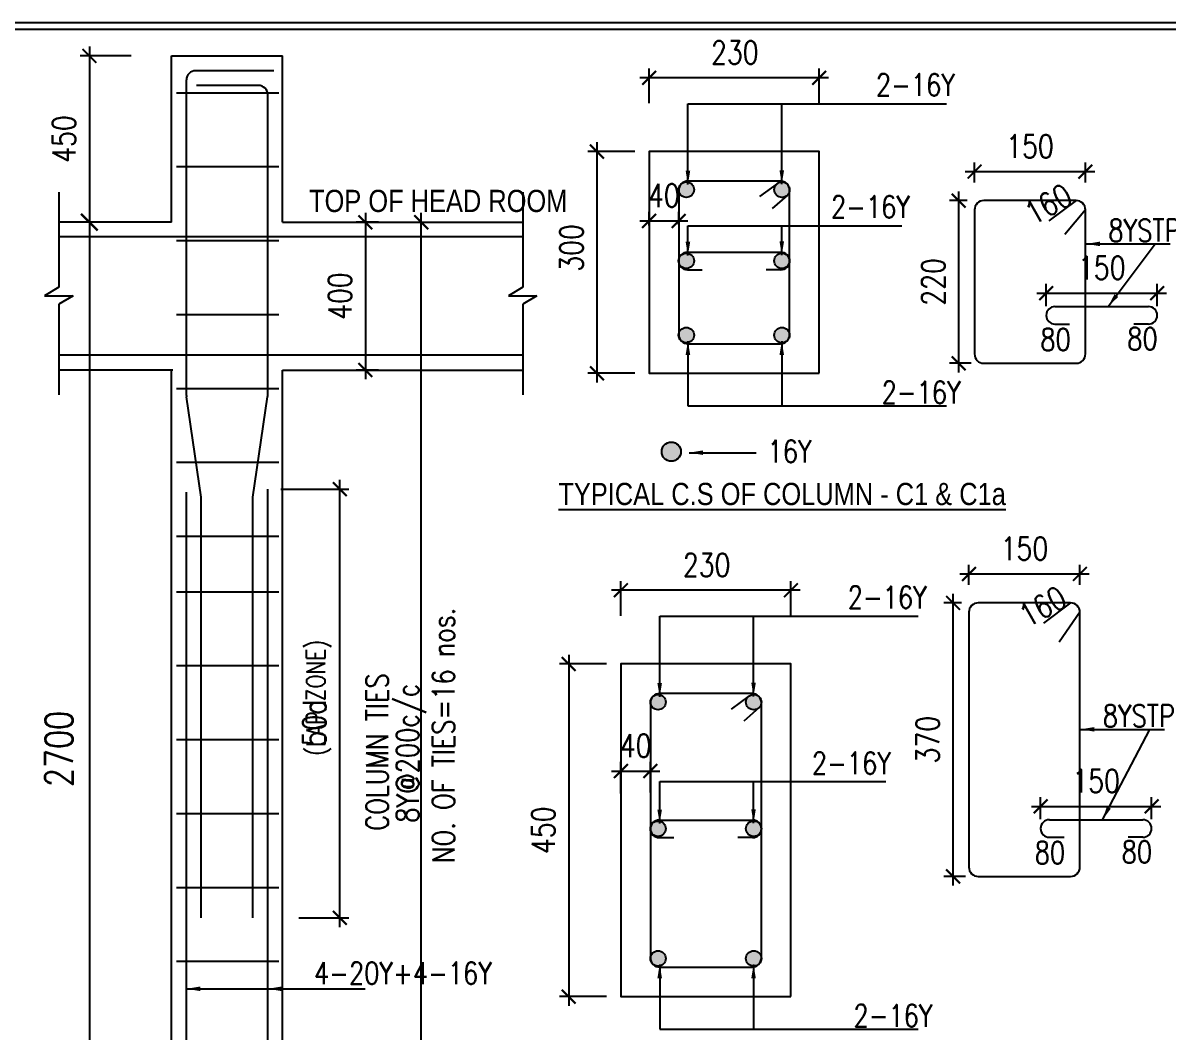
# Model space of a CAD drawing. Header units: millimetres. Extents: x 12977220 to 13113408, y -169657 to -55898.
# Drawn here: x 13080575 to 13083673, y -98497 to -95767 of the extents above; entities that cross this region are included whole.
import ezdxf

# ---------------------------------------------------------------- set-up
doc = ezdxf.new("R2010")
doc.units = ezdxf.units.MM
doc.header["$LTSCALE"] = 3
doc.header["$PDMODE"] = 66
for name, color, linetype in [('DIM', 9, 'Continuous'), ('FOOTING', 60, 'Continuous'), ('MAINROD', 31, 'Continuous'), ('RCCFRAME', 33, 'Continuous'), ('STRIPS-COL-MID', 1, 'Continuous'), ('text', 33, 'Continuous'), ('TITLE', 13, 'Continuous')]:
    doc.layers.add(name, color=color, linetype=linetype)
doc.styles.add('ARIAL', font='ARIALN.TTF', dxfattribs={"width": 0.8})
doc.styles.add('ROMANS', font='romans.shx', dxfattribs={"width": 0.8})
doc.dimstyles.new('1NNN', dxfattribs={"dimtxt": 0.5, "dimasz": 0.625, "dimexe": 0.25, "dimexo": 0.25, "dimgap": 0.375, "dimtad": 1, "dimdec": 0, "dimzin": 0, "dimdsep": 46, "dimtxsty": 'ROMANS', "dimblk": 'ARCHTICK', "dimcen": 0.0225, "dimdle": 0.25, "dimclrd": 9, "dimclre": 9, "dimclrt": 4, "dimadec": 0, "dimazin": 0, "dimtfac": 1, "dimtdec": 0, "dimtofl": 0, "dimtmove": 0, "dimatfit": 3, "dimfxl": 1, "dimtvp": 0.25, "dimtolj": 1, "dimtzin": 0, "dimarcsym": 0})

# ---------------------------------------------------------------- blocks, each defined once
blk = doc.blocks.new('_ARCHTICK')
at = {"color": 0, "linetype": 'ByBlock', "const_width": 0.15}
blk.add_lwpolyline([(-0.5, -0.5), (0.5, 0.5)], dxfattribs=at)
blk = doc.blocks.new('*D453')
at = {"layer": 'Defpoints', "color": 0, "transparency": 16777216}
for p in [(13082269, -95915.3), (13082269, -96009.2), (13082729, -96009.2)]:
    blk.add_point(p, dxfattribs=at)
at = {"layer": 'DIM', "color": 8, "lineweight": -2, "transparency": 16777216}
for p, q in [((13082269, -95984.2), (13082269, -95890.3)), ((13082729, -95984.2), (13082729, -95890.3)), ((13082754, -95915.3), (13082244, -95915.3))]:
    blk.add_line(p, q, dxfattribs=at)
at = {"layer": 'DIM', "color": 8, "lineweight": -2, "transparency": 16777216, "xscale": 37.5, "yscale": 37.5, "zscale": 37.5, "rotation": 180}
blk.add_blockref('_ARCHTICK', (13082269, -95915.3), dxfattribs=at)
at = {"layer": 'DIM', "color": 8, "lineweight": -2, "transparency": 16777216, "xscale": 37.5, "yscale": 37.5, "zscale": 37.5}
blk.add_blockref('_ARCHTICK', (13082729, -95915.3), dxfattribs=at)
at = {"layer": 'DIM', "color": 6, "transparency": 16777216, "insert": (13082501, -95846.6), "char_height": 62.5, "attachment_point": 5, "style": 'ROMANS'}
blk.add_mtext('\\A1;230', dxfattribs=at)
blk = doc.blocks.new('*D454')
at = {"layer": 'Defpoints', "color": 0, "transparency": 16777216}
for p in [(13082255, -96114.7), (13082127.9, -96714.8), (13082255, -96714.8)]:
    blk.add_point(p, dxfattribs=at)
at = {"layer": 'DIM', "color": 8, "lineweight": -2, "transparency": 16777216}
for p, q in [((13082127.9, -96089.7), (13082127.9, -96739.8)), ((13082230, -96114.7), (13082102.9, -96114.7)), ((13082230, -96714.8), (13082102.9, -96714.8))]:
    blk.add_line(p, q, dxfattribs=at)
at = {"layer": 'DIM', "color": 8, "lineweight": -2, "transparency": 16777216, "xscale": 37.5, "yscale": 37.5, "zscale": 37.5}
for p, rotation in [((13082127.9, -96114.7), 90), ((13082127.9, -96714.8), 270)]:
    blk.add_blockref('_ARCHTICK', p, dxfattribs=dict(at, rotation=rotation))
at = {"layer": 'DIM', "color": 6, "transparency": 16777216, "insert": (13082059.1, -96375.5), "char_height": 62.5, "attachment_point": 5, "rotation": 90, "style": 'ROMANS'}
blk.add_mtext('\\A1;300', dxfattribs=at)
blk = doc.blocks.new('*D455')
at = {"layer": 'Defpoints', "color": 0, "transparency": 16777216}
for p in [(13082349, -96302.4), (13082269, -96340), (13082349, -96338)]:
    blk.add_point(p, dxfattribs=at)
at = {"layer": 'DIM', "color": 8, "lineweight": -2, "transparency": 16777216}
for p, q in [((13082269, -96315), (13082269, -96277.4)), ((13082349, -96313), (13082349, -96277.4)), ((13082244, -96302.4), (13082374, -96302.4))]:
    blk.add_line(p, q, dxfattribs=at)
at = {"layer": 'DIM', "color": 8, "lineweight": -2, "transparency": 16777216, "xscale": 37.5, "yscale": 37.5, "zscale": 37.5, "rotation": 180}
blk.add_blockref('_ARCHTICK', (13082269, -96302.4), dxfattribs=at)
at = {"layer": 'DIM', "color": 8, "lineweight": -2, "transparency": 16777216, "xscale": 37.5, "yscale": 37.5, "zscale": 37.5}
blk.add_blockref('_ARCHTICK', (13082349, -96302.4), dxfattribs=at)
at = {"layer": 'DIM', "color": 6, "transparency": 16777216, "insert": (13082309, -96233.7), "char_height": 62.5, "attachment_point": 5, "style": 'ROMANS'}
blk.add_mtext('\\A1;40', dxfattribs=at)
blk = doc.blocks.new('*D456')
at = {"layer": 'Defpoints', "color": 0, "transparency": 16777216}
for p in [(13083106.4, -96247.5), (13083154.5, -96247.5), (13083165.3, -96687.5)]:
    blk.add_point(p, dxfattribs=at)
at = {"layer": 'DIM', "color": 8, "lineweight": -2, "transparency": 16777216}
for p, q in [((13083129.5, -96247.5), (13083081.4, -96247.5)), ((13083106.4, -96712.5), (13083106.4, -96222.5)), ((13083140.3, -96687.5), (13083081.4, -96687.5))]:
    blk.add_line(p, q, dxfattribs=at)
at = {"layer": 'DIM', "color": 8, "lineweight": -2, "transparency": 16777216, "xscale": 37.5, "yscale": 37.5, "zscale": 37.5}
for p, rotation in [((13083106.4, -96247.5), 90), ((13083106.4, -96687.5), 270)]:
    blk.add_blockref('_ARCHTICK', p, dxfattribs=dict(at, rotation=rotation))
at = {"layer": 'DIM', "color": 6, "transparency": 16777216, "insert": (13083037.7, -96467.5), "char_height": 62.5, "attachment_point": 5, "rotation": 90, "style": 'ROMANS'}
blk.add_mtext('\\A1;220', dxfattribs=at)
blk = doc.blocks.new('*D457')
at = {"layer": 'Defpoints', "color": 0, "transparency": 16777216}
for p in [(13083449.3, -96169.1), (13083149.3, -96223.7), (13083449.3, -96223.7)]:
    blk.add_point(p, dxfattribs=at)
at = {"layer": 'DIM', "color": 8, "lineweight": -2, "transparency": 16777216}
for p, q in [((13083149.3, -96198.7), (13083149.3, -96144.1)), ((13083449.3, -96198.7), (13083449.3, -96144.1)), ((13083124.3, -96169.1), (13083474.3, -96169.1))]:
    blk.add_line(p, q, dxfattribs=at)
at = {"layer": 'DIM', "color": 8, "lineweight": -2, "transparency": 16777216, "xscale": 37.5, "yscale": 37.5, "zscale": 37.5, "rotation": 180}
blk.add_blockref('_ARCHTICK', (13083149.3, -96169.1), dxfattribs=at)
at = {"layer": 'DIM', "color": 8, "lineweight": -2, "transparency": 16777216, "xscale": 37.5, "yscale": 37.5, "zscale": 37.5}
blk.add_blockref('_ARCHTICK', (13083449.3, -96169.1), dxfattribs=at)
at = {"layer": 'DIM', "color": 6, "transparency": 16777216, "insert": (13083299.3, -96100.4), "char_height": 62.5, "attachment_point": 5, "style": 'ROMANS'}
blk.add_mtext('\\A1;150', dxfattribs=at)
blk = doc.blocks.new('*D458')
at = {"layer": 'Defpoints', "color": 0, "transparency": 16777216}
for p in [(13083643.5, -96498), (13083343.2, -96558), (13083643.5, -96558)]:
    blk.add_point(p, dxfattribs=at)
at = {"layer": 'DIM', "color": 8, "lineweight": -2, "transparency": 16777216}
for p, q in [((13083343.2, -96533), (13083343.2, -96473)), ((13083643.5, -96533), (13083643.5, -96473)), ((13083318.2, -96498), (13083668.5, -96498))]:
    blk.add_line(p, q, dxfattribs=at)
at = {"layer": 'DIM', "color": 8, "lineweight": -2, "transparency": 16777216, "xscale": 37.5, "yscale": 37.5, "zscale": 37.5, "rotation": 180}
blk.add_blockref('_ARCHTICK', (13083343.2, -96498), dxfattribs=at)
at = {"layer": 'DIM', "color": 8, "lineweight": -2, "transparency": 16777216, "xscale": 37.5, "yscale": 37.5, "zscale": 37.5}
blk.add_blockref('_ARCHTICK', (13083643.5, -96498), dxfattribs=at)
at = {"layer": 'DIM', "color": 6, "transparency": 16777216, "insert": (13083493.4, -96429.3), "char_height": 62.5, "attachment_point": 5, "style": 'ROMANS'}
blk.add_mtext('\\A1;150', dxfattribs=at)
blk = doc.blocks.new('*D469')
at = {"layer": 'Defpoints', "color": 0, "transparency": 16777216}
for p in [(13082192.6, -97301.8), (13082192.6, -97395.7), (13082652.6, -97395.7)]:
    blk.add_point(p, dxfattribs=at)
at = {"layer": 'DIM', "color": 8, "lineweight": -2, "transparency": 16777216}
for p, q in [((13082192.6, -97370.7), (13082192.6, -97276.8)), ((13082652.6, -97370.7), (13082652.6, -97276.8)), ((13082677.6, -97301.8), (13082167.6, -97301.8))]:
    blk.add_line(p, q, dxfattribs=at)
at = {"layer": 'DIM', "color": 8, "lineweight": -2, "transparency": 16777216, "xscale": 37.5, "yscale": 37.5, "zscale": 37.5, "rotation": 180}
blk.add_blockref('_ARCHTICK', (13082192.6, -97301.8), dxfattribs=at)
at = {"layer": 'DIM', "color": 8, "lineweight": -2, "transparency": 16777216, "xscale": 37.5, "yscale": 37.5, "zscale": 37.5}
blk.add_blockref('_ARCHTICK', (13082652.6, -97301.8), dxfattribs=at)
at = {"layer": 'DIM', "color": 6, "transparency": 16777216, "insert": (13082424.6, -97233.1), "char_height": 62.5, "attachment_point": 5, "style": 'ROMANS'}
blk.add_mtext('\\A1;230', dxfattribs=at)
blk = doc.blocks.new('*D470')
at = {"layer": 'Defpoints', "color": 0, "transparency": 16777216}
for p in [(13082178.7, -97501.2), (13082051.5, -98401.3), (13082178.7, -98401.3)]:
    blk.add_point(p, dxfattribs=at)
at = {"layer": 'DIM', "color": 8, "lineweight": -2, "transparency": 16777216}
for p, q in [((13082051.5, -97476.2), (13082051.5, -98426.3)), ((13082153.7, -97501.2), (13082026.5, -97501.2)), ((13082153.7, -98401.3), (13082026.5, -98401.3))]:
    blk.add_line(p, q, dxfattribs=at)
at = {"layer": 'DIM', "color": 8, "lineweight": -2, "transparency": 16777216, "xscale": 37.5, "yscale": 37.5, "zscale": 37.5}
for p, rotation in [((13082051.5, -97501.2), 90), ((13082051.5, -98401.3), 270)]:
    blk.add_blockref('_ARCHTICK', p, dxfattribs=dict(at, rotation=rotation))
at = {"layer": 'DIM', "color": 6, "transparency": 16777216, "insert": (13081982.8, -97951.2), "char_height": 62.5, "attachment_point": 5, "rotation": 90, "style": 'ROMANS'}
blk.add_mtext('\\A1;450', dxfattribs=at)
blk = doc.blocks.new('*D471')
at = {"layer": 'Defpoints', "color": 0, "transparency": 16777216}
for p in [(13082272.6, -97790.8), (13082192.6, -97876.4), (13082272.6, -97874.4)]:
    blk.add_point(p, dxfattribs=at)
at = {"layer": 'DIM', "color": 8, "lineweight": -2, "transparency": 16777216}
for p, q in [((13082167.6, -97790.8), (13082297.6, -97790.8)), ((13082192.6, -97851.4), (13082192.6, -97765.8)), ((13082272.6, -97849.4), (13082272.6, -97765.8))]:
    blk.add_line(p, q, dxfattribs=at)
at = {"layer": 'DIM', "color": 8, "lineweight": -2, "transparency": 16777216, "xscale": 37.5, "yscale": 37.5, "zscale": 37.5, "rotation": 180}
blk.add_blockref('_ARCHTICK', (13082192.6, -97790.8), dxfattribs=at)
at = {"layer": 'DIM', "color": 8, "lineweight": -2, "transparency": 16777216, "xscale": 37.5, "yscale": 37.5, "zscale": 37.5}
blk.add_blockref('_ARCHTICK', (13082272.6, -97790.8), dxfattribs=at)
at = {"layer": 'DIM', "color": 6, "transparency": 16777216, "insert": (13082232.6, -97722), "char_height": 62.5, "attachment_point": 5, "style": 'ROMANS'}
blk.add_mtext('\\A1;40', dxfattribs=at)
blk = doc.blocks.new('*D472')
at = {"layer": 'Defpoints', "color": 0, "transparency": 16777216}
for p in [(13083091.3, -97336), (13083139.4, -97336), (13083150.1, -98076)]:
    blk.add_point(p, dxfattribs=at)
at = {"layer": 'DIM', "color": 8, "lineweight": -2, "transparency": 16777216}
for p, q in [((13083091.3, -98101), (13083091.3, -97311)), ((13083114.4, -97336), (13083066.3, -97336)), ((13083125.1, -98076), (13083066.3, -98076))]:
    blk.add_line(p, q, dxfattribs=at)
at = {"layer": 'DIM', "color": 8, "lineweight": -2, "transparency": 16777216, "xscale": 37.5, "yscale": 37.5, "zscale": 37.5}
for p, rotation in [((13083091.3, -97336), 90), ((13083091.3, -98076), 270)]:
    blk.add_blockref('_ARCHTICK', p, dxfattribs=dict(at, rotation=rotation))
at = {"layer": 'DIM', "color": 6, "transparency": 16777216, "insert": (13083022.5, -97706), "char_height": 62.5, "attachment_point": 5, "rotation": 90, "style": 'ROMANS'}
blk.add_mtext('\\A1;370', dxfattribs=at)
blk = doc.blocks.new('*D473')
at = {"layer": 'Defpoints', "color": 0, "transparency": 16777216}
for p in [(13083434.2, -97257.7), (13083134.2, -97312.2), (13083434.2, -97312.2)]:
    blk.add_point(p, dxfattribs=at)
at = {"layer": 'DIM', "color": 8, "lineweight": -2, "transparency": 16777216}
for p, q in [((13083134.2, -97287.2), (13083134.2, -97232.7)), ((13083434.2, -97287.2), (13083434.2, -97232.7)), ((13083109.2, -97257.7), (13083459.2, -97257.7))]:
    blk.add_line(p, q, dxfattribs=at)
at = {"layer": 'DIM', "color": 8, "lineweight": -2, "transparency": 16777216, "xscale": 37.5, "yscale": 37.5, "zscale": 37.5, "rotation": 180}
blk.add_blockref('_ARCHTICK', (13083134.2, -97257.7), dxfattribs=at)
at = {"layer": 'DIM', "color": 8, "lineweight": -2, "transparency": 16777216, "xscale": 37.5, "yscale": 37.5, "zscale": 37.5}
blk.add_blockref('_ARCHTICK', (13083434.2, -97257.7), dxfattribs=at)
at = {"layer": 'DIM', "color": 6, "transparency": 16777216, "insert": (13083284.2, -97188.9), "char_height": 62.5, "attachment_point": 5, "style": 'ROMANS'}
blk.add_mtext('\\A1;150', dxfattribs=at)
blk = doc.blocks.new('*D474')
at = {"layer": 'Defpoints', "color": 0, "transparency": 16777216}
for p in [(13083628.3, -97886.6), (13083328.1, -97946.5), (13083628.3, -97946.5)]:
    blk.add_point(p, dxfattribs=at)
at = {"layer": 'DIM', "color": 8, "lineweight": -2, "transparency": 16777216}
for p, q in [((13083303.1, -97886.6), (13083653.3, -97886.6)), ((13083328.1, -97921.5), (13083328.1, -97861.6)), ((13083628.3, -97921.5), (13083628.3, -97861.6))]:
    blk.add_line(p, q, dxfattribs=at)
at = {"layer": 'DIM', "color": 8, "lineweight": -2, "transparency": 16777216, "xscale": 37.5, "yscale": 37.5, "zscale": 37.5, "rotation": 180}
blk.add_blockref('_ARCHTICK', (13083328.1, -97886.6), dxfattribs=at)
at = {"layer": 'DIM', "color": 8, "lineweight": -2, "transparency": 16777216, "xscale": 37.5, "yscale": 37.5, "zscale": 37.5}
blk.add_blockref('_ARCHTICK', (13083628.3, -97886.6), dxfattribs=at)
at = {"layer": 'DIM', "color": 6, "transparency": 16777216, "insert": (13083478.2, -97817.8), "char_height": 62.5, "attachment_point": 5, "style": 'ROMANS'}
blk.add_mtext('\\A1;150', dxfattribs=at)
blk = doc.blocks.new('*D481')
at = {"layer": 'Defpoints', "color": 0, "transparency": 16777216}
for p in [(13080838.5, -96305.9, 0), (13080755, -99005.9), (13080838.5, -99005.9, 0)]:
    blk.add_point(p, dxfattribs=at)
at = {"layer": 'DIM', "color": 8, "lineweight": -2, "transparency": 16777216}
for p, q in [((13080755, -96275.9), (13080755, -99035.9)), ((13080808.5, -96305.9), (13080725, -96305.9)), ((13080808.5, -99005.9), (13080725, -99005.9))]:
    blk.add_line(p, q, dxfattribs=at)
at = {"layer": 'DIM', "color": 8, "lineweight": -2, "transparency": 16777216, "xscale": 45, "yscale": 45, "zscale": 45}
for p, rotation in [((13080755, -96305.9), 90), ((13080755, -99005.9), 270)]:
    blk.add_blockref('_ARCHTICK', p, dxfattribs=dict(at, rotation=rotation))
at = {"layer": 'DIM', "color": 6, "transparency": 16777216, "insert": (13080672.5, -97730.9), "char_height": 75, "attachment_point": 5, "rotation": 90, "style": 'ROMANS'}
blk.add_mtext('\\A1;2700', dxfattribs=at)
blk = doc.blocks.new('*D482')
at = {"layer": 'Defpoints', "color": 0, "transparency": 16777216}
for p in [(13081247.4, -97028.1, 0), (13081432.2, -97028.1), (13081296.9, -98188.1, 0)]:
    blk.add_point(p, dxfattribs=at)
at = {"layer": 'DIM', "color": 8, "lineweight": -2, "transparency": 16777216}
for p, q in [((13081432.2, -98213.1), (13081432.2, -97003.1)), ((13081272.4, -97028.1), (13081457.2, -97028.1)), ((13081321.9, -98188.1), (13081457.2, -98188.1))]:
    blk.add_line(p, q, dxfattribs=at)
at = {"layer": 'DIM', "color": 8, "lineweight": -2, "transparency": 16777216, "xscale": 37.5, "yscale": 37.5, "zscale": 37.5}
for p, rotation in [((13081432.2, -97028.1), 90), ((13081432.2, -98188.1), 270)]:
    blk.add_blockref('_ARCHTICK', p, dxfattribs=dict(at, rotation=rotation))
at = {"layer": 'DIM', "color": 6, "transparency": 16777216, "insert": (13081363.4, -97661.2), "char_height": 62.5, "attachment_point": 5, "rotation": 90, "style": 'ROMANS'}
blk.add_mtext('\\A1;50d', dxfattribs=at)
blk = doc.blocks.new('*D483')
at = {"layer": 'Defpoints', "color": 0, "transparency": 16777216}
for p in [(13081562.1, -96305.9, 0), (13081501.4, -96705.9), (13081562.1, -96705.9, 0)]:
    blk.add_point(p, dxfattribs=at)
at = {"layer": 'DIM', "color": 8, "lineweight": -2, "transparency": 16777216}
for p, q in [((13081537.1, -96305.9), (13081476.4, -96305.9)), ((13081501.4, -96280.9), (13081501.4, -96730.9)), ((13081537.1, -96705.9), (13081476.4, -96705.9))]:
    blk.add_line(p, q, dxfattribs=at)
at = {"layer": 'DIM', "color": 8, "lineweight": -2, "transparency": 16777216, "xscale": 37.5, "yscale": 37.5, "zscale": 37.5}
for p, rotation in [((13081501.4, -96305.9), 90), ((13081501.4, -96705.9), 270)]:
    blk.add_blockref('_ARCHTICK', p, dxfattribs=dict(at, rotation=rotation))
at = {"layer": 'DIM', "color": 6, "transparency": 16777216, "insert": (13081432.6, -96505.9), "char_height": 62.5, "attachment_point": 5, "rotation": 90, "style": 'ROMANS'}
blk.add_mtext('\\A1;400', dxfattribs=at)
blk = doc.blocks.new('*D484')
at = {"layer": 'Defpoints', "color": 0, "transparency": 16777216}
for p in [(13080892.7, -95855.9), (13080755, -96305.9), (13080833.5, -96305.9, 0)]:
    blk.add_point(p, dxfattribs=at)
at = {"layer": 'DIM', "color": 8, "lineweight": -2, "transparency": 16777216}
for p, q in [((13080755, -95830.9), (13080755, -96330.9)), ((13080867.7, -95855.9), (13080730, -95855.9)), ((13080808.5, -96305.9), (13080730, -96305.9))]:
    blk.add_line(p, q, dxfattribs=at)
at = {"layer": 'DIM', "color": 8, "lineweight": -2, "transparency": 16777216, "xscale": 37.5, "yscale": 37.5, "zscale": 37.5}
for p, rotation in [((13080755, -95855.9), 90), ((13080755, -96305.9), 270)]:
    blk.add_blockref('_ARCHTICK', p, dxfattribs=dict(at, rotation=rotation))
at = {"layer": 'DIM', "color": 6, "transparency": 16777216, "insert": (13080686.3, -96080.9), "char_height": 62.5, "attachment_point": 5, "rotation": 90, "style": 'ROMANS'}
blk.add_mtext('\\A1;450', dxfattribs=at)

msp = doc.modelspace()

# ---------------------------------------------------------------- hatches: boundary and pattern name
at = {"layer": 'FOOTING', "linetype": 'Continuous'}
for points in [[(13082348.9, -96217.9, 1), (13082390.5, -96217.9, 1)], [(13082649.1, -96217.9, -1), (13082607.5, -96217.9, -1)], [(13082348.9, -96410.4, 1), (13082390.5, -96410.4, 1)], [(13082649.1, -96410.4, -1), (13082607.5, -96410.4, -1)], [(13082348.9, -96611.5, -1), (13082390.5, -96611.5, -1)], [(13082649.1, -96611.5, 1), (13082607.5, -96611.5, 1)], [(13082355, -96926.8, 1), (13082303, -96926.8, 1)], [(13082272.5, -97604.4, 1), (13082314.1, -97604.4, 1)], [(13082572.7, -97604.4, -1), (13082531.1, -97604.4, -1)], [(13082272.5, -97946.9, 1), (13082314.1, -97946.9, 1)], [(13082572.7, -97946.9, -1), (13082531.1, -97946.9, -1)], [(13082272.5, -98298, -1), (13082314.1, -98298, -1)], [(13082572.7, -98298, 1), (13082531.1, -98298, 1)]]:
    msp.add_hatch(color=9, dxfattribs=at).paths.add_polyline_path(points)

# ---------------------------------------------------------------- linework, layer by layer
at = {"layer": 'DIM', "color": 8}
for p, q in [((13081562.6, -96305.9, 0.3), (13081677.7, -96305.9, 0.3)), ((13081652.7, -99480.6, 0.3), (13081652.7, -96280.6, 0.3))]:
    msp.add_line(p, q, dxfattribs=at)
at = {"layer": 'MAINROD', "color": 2}
for p, q in [((13081253.9, -95895.9, 0.3), (13081042.3, -95895.9, 0.3)), ((13081017.3, -95920.9, 0.3), (13081017.3, -95920.9, 0.3)), ((13081017.4, -96775, 0.3), (13081017.3, -95920.9, 0.3)), ((13081212.4, -95935.9, 0.3), (13081045.1, -95935.9, 0.3)), ((13081237.4, -96774.9, 0.3), (13081237.4, -95960.9, 0.3)), ((13082615.9, -96201.2, 0.4), (13082567.4, -96236.7, 0.4)), ((13082642.4, -96233.2, 0.4), (13082601.5, -96269.1, 0.4)), ((13083424.3, -96247.5, 0.4), (13083350.7, -96302, 0.4)), ((13083449.3, -96272.5, 0.4), (13083393.5, -96339.2, 0.4)), ((13081927, -96345.9, 0.3), (13080672.2, -96345.9, 0.3)), ((13082372.5, -96387, 0.4), (13082625.4, -96387, 0.4)), ((13082372.5, -96434.4, 0.4), (13082412.2, -96434.4, 0.4)), ((13082625.4, -96434.4, 0.4), (13082585.7, -96434.4, 0.4)), ((13083366.9, -96534.3, 0.4), (13083619.8, -96534.3, 0.4)), ((13083366.9, -96581.6, 0.4), (13083406.6, -96581.6, 0.4)), ((13083619.8, -96581.6, 0.4), (13083580.1, -96581.6, 0.4)), ((13081927, -96665.9, 0.3), (13080672.2, -96665.9, 0.3)), ((13081057.4, -97049.8, 0.3), (13081017.7, -96778.6, 0.3)), ((13081197.4, -97049.8, 0.3), (13081237.1, -96778.5, 0.3)), ((13081017.4, -99005.9, 0.3), (13081017.4, -97036.5, 0.3)), ((13081057.4, -98188.1, 0.3), (13081057.4, -97049.8, 0.3)), ((13081197.4, -98188.1, 0.3), (13081197.4, -97049.8, 0.3)), ((13081237.4, -99005.9, 0.3), (13081237.4, -97028.1, 0.3)), ((13083409.2, -97336, 0.4), (13083335.5, -97390.5, 0.4)), ((13083434.2, -97361, 0.4), (13083378.3, -97442.1, 0.4)), ((13082539.5, -97587.7, 0.4), (13082491.1, -97623.2, 0.4)), ((13082566.1, -97619.7, 0.4), (13082525.1, -97655.6, 0.4)), ((13082296.2, -97923.5, 0.4), (13082549.1, -97923.5, 0.4)), ((13083351.7, -97922.8, 0.4), (13083604.6, -97922.8, 0.4)), ((13082296.2, -97970.9, 0.4), (13082335.9, -97970.9, 0.4)), ((13082549.1, -97970.9, 0.4), (13082509.4, -97970.9, 0.4)), ((13083351.7, -97970.2, 0.4), (13083391.4, -97970.2, 0.4)), ((13083604.6, -97970.2, 0.4), (13083564.9, -97970.2, 0.4))]:
    msp.add_line(p, q, dxfattribs=at)
at = {"layer": 'MAINROD', "color": 2, "elevation": 0.4}
for points in [[(13082649, -96609.8), (13082649, -96219.7, 0.414214), (13082624, -96194.7), (13082374, -96194.7, 0.414214), (13082349, -96219.7), (13082349, -96609.8, 0.414214), (13082374, -96634.8), (13082624, -96634.8, 0.414214)], [(13083449.3, -96662.5), (13083449.3, -96272.5, 0.414214), (13083424.3, -96247.5), (13083174.3, -96247.5, 0.414214), (13083149.3, -96272.5), (13083149.3, -96662.5, 0.414214), (13083174.3, -96687.5), (13083424.3, -96687.5, 0.414214)], [(13083434.2, -98051), (13083434.2, -97361, 0.414214), (13083409.2, -97336), (13083159.2, -97336, 0.414214), (13083134.2, -97361), (13083134.2, -98051, 0.414214), (13083159.2, -98076), (13083409.2, -98076, 0.414214)], [(13082572.6, -98296.3), (13082572.6, -97606.2, 0.414214), (13082547.6, -97581.2), (13082297.6, -97581.2, 0.414214), (13082272.6, -97606.2), (13082272.6, -98296.3, 0.414214), (13082297.6, -98321.3), (13082547.6, -98321.3, 0.414214)]]:
    msp.add_lwpolyline(points, format="xyb", close=True, dxfattribs=at)
at = {"layer": 'MAINROD', "color": 2}
for centre, radius in [((13082369.7, -96217.9, 0.4), 20.8), ((13082628.3, -96217.9, 0.4), 20.8), ((13082369.7, -96410.4, 0.4), 20.8), ((13082628.3, -96410.4, 0.4), 20.8), ((13082369.7, -96611.5, 0.4), 20.8), ((13082628.3, -96611.5, 0.4), 20.8), ((13082329, -96926.8, 0.4), 26), ((13082293.3, -97604.4, 0.4), 20.8), ((13082551.9, -97604.4, 0.4), 20.8), ((13082293.3, -97946.9, 0.4), 20.8), ((13082551.9, -97946.9, 0.4), 20.8), ((13082293.3, -98298, 0.4), 20.8), ((13082551.9, -98298, 0.4), 20.8)]:
    msp.add_circle(centre, radius, dxfattribs=at)
for centre, radius, start, end in [((13081042.3, -95920.9, 0.3), 25, 90, 180), ((13081212.4, -95960.9, 0.3), 25, 359.9957, 90), ((13082372.5, -96410.7, 0.4), 23.7, 90, 270), ((13082625.4, -96410.7, 0.4), 23.7, 270, 90), ((13083366.9, -96558, 0.4), 23.7, 90, 270), ((13083619.8, -96558, 0.4), 23.7, 270, 90), ((13081042.4, -96775, 0.4), 25, 180.0132, 188.3344), ((13081212.4, -96774.9, 0.3), 25, 351.6656, 0), ((13082296.2, -97947.2, 0.4), 23.7, 90, 270), ((13082549.1, -97947.2, 0.4), 23.7, 270, 90), ((13083351.7, -97946.5, 0.4), 23.7, 90, 270), ((13083604.6, -97946.5, 0.4), 23.7, 270, 90)]:
    msp.add_arc(centre, radius, start, end, dxfattribs=at)
at = {"layer": 'RCCFRAME', "color": 1, "linetype": 'Continuous', "ltscale": 0.02}
for p, q in [((13080977.4, -96305.9, 0.3), (13080977.4, -95855.9, 0.3)), ((13080977.4, -95855.9, 0.3), (13081277.4, -95855.9, 0.3)), ((13081277.4, -96305.9, 0.3), (13081277.4, -95855.9, 0.3)), ((13080672.2, -96224.2, 0.3), (13080672.2, -96481.9, 0.3)), ((13081927, -96224.2, 0.3), (13081927, -96481.9, 0.3)), ((13080977.4, -96305.9, 0.3), (13080672.2, -96305.9, 0.3)), ((13080977.4, -96305.9, 0.3), (13080672.2, -96305.9, 0.3)), ((13081277.4, -96305.9, 0.3), (13081835.3, -96305.9, 0.3)), ((13081277.4, -96305.9, 0.3), (13081927, -96305.9, 0.3)), ((13080672.2, -96481.9, 0.3), (13080633.7, -96504.8, 0.3)), ((13081927, -96481.9, 0.3), (13081888.5, -96504.8, 0.3)), ((13080633.7, -96504.8, 0.3), (13080710.7, -96504.8, 0.3)), ((13080710.7, -96504.8, 0.3), (13080672.2, -96527.7, 0.3)), ((13081888.5, -96504.8, 0.3), (13081965.5, -96504.8, 0.3)), ((13081965.5, -96504.8, 0.3), (13081927, -96527.7, 0.3)), ((13080672.2, -96527.7, 0.3), (13080672.2, -96772.9, 0.3)), ((13081927, -96527.7, 0.3), (13081927, -96772.9, 0.3)), ((13080980.8, -96705.9, 0.3), (13080672.2, -96705.9, 0.3)), ((13080977.4, -99005.9, 0.3), (13080977.4, -96705.9, 0.3)), ((13081277.4, -99005.9, 0.3), (13081277.4, -96705.9, 0.3)), ((13081277.4, -96705.9, 0.3), (13081927, -96705.9, 0.3))]:
    msp.add_line(p, q, dxfattribs=at)
at = {"layer": 'RCCFRAME', "color": 1, "linetype": 'Continuous', "ltscale": 0.02, "elevation": 0.4}
for points in [[(13082729, -96714.8), (13082729, -96114.7), (13082269, -96114.7), (13082269, -96714.8)], [(13082652.6, -98401.3), (13082652.6, -97501.2), (13082192.6, -97501.2), (13082192.6, -98401.3)]]:
    msp.add_lwpolyline(points, close=True, dxfattribs=at)
at = {"layer": 'STRIPS-COL-MID', "color": 8, "linetype": 'Continuous'}
for p, q in [((13080990.8, -95955.6, 0.3), (13081267.3, -95955.6, 0.3)), ((13080990.8, -96155.6, 0.3), (13081267.3, -96155.6, 0.3)), ((13080990.8, -96355.6, 0.3), (13081267.3, -96355.6, 0.3)), ((13080990.8, -96555.6, 0.3), (13081267.3, -96555.6, 0.3)), ((13080990.8, -96755.6, 0.3), (13081267.3, -96755.6, 0.3)), ((13080990.8, -96955.6, 0.3), (13081267.3, -96955.6, 0.3)), ((13080990.8, -97155.6, 0.3), (13081267.3, -97155.6, 0.3)), ((13080990.8, -97305.6, 0.3), (13081267.3, -97305.6, 0.3)), ((13080990.8, -97505.6, 0.3), (13081267.3, -97505.6, 0.3)), ((13080990.8, -97705.6, 0.3), (13081267.3, -97705.6, 0.3)), ((13080990.8, -97905.6, 0.3), (13081267.3, -97905.6, 0.3)), ((13080990.8, -98105.6, 0.3), (13081267.3, -98105.6, 0.3)), ((13080990.8, -98305.6, 0.3), (13081267.3, -98305.6, 0.3))]:
    msp.add_line(p, q, dxfattribs=at)
at = {"layer": 'TITLE', "color": 7, "elevation": 0.4}
for points in [[(13077563.3, -106266.6), (13092413.3, -106266.6), (13092413.3, -95766.6), (13077563.3, -95766.6)], [(13077581.2, -106248.6), (13092395.3, -106248.6), (13092395.3, -95784.6), (13077581.2, -95784.6)]]:
    msp.add_lwpolyline(points, close=True, dxfattribs=at)

# ---------------------------------------------------------------- block references
at = {"layer": 'DIM', "color": 8, "xscale": 37.5, "yscale": 37.5, "zscale": 37.5, "rotation": 270}
msp.add_blockref('_ARCHTICK', (13081652.7, -96305.9, 0.3), dxfattribs=at)

# ---------------------------------------------------------------- texts
at = {"layer": 'DIM', "color": 6, "attachment_point": 5, "style": 'ROMANS'}
for s, insert, char_height, rotation in [('\\A1;160', (13083348.7, -96257, 0.2), 62.5, 29.1711), ('\\A1;160', (13083333.5, -97345.5, 0.2), 62.5, 29.1711), ('  NO. OF TIES=16 nos. ', (13081712.9, -97727.5, 0.3), 60, 90), ('COLUMN TIES ', (13081533.2, -97739.5, 0.3), 60, 90), ('8Y@200c/c', (13081625.7, -97742.5, 0.3), 60, 90)]:
    msp.add_mtext(s, dxfattribs=dict(at, insert=insert, char_height=char_height, rotation=rotation))
at = {"layer": 'text', "color": 6, "style": 'ROMANS', "width": 0.8}
for s, p in [('2-16Y', (13082882.6, -95964.3, 0.4)), ('2-16Y', (13082761, -96294.1, 0.4)), ('8YSTP2@200C/C', (13083511.3, -96358, 0.4)), ('80', (13083327.3, -96653.2, 0.4)), ('80', (13083562.4, -96651.1, 0.4)), ('2-16Y', (13082898.1, -96796.3, 0.4)), ('16Y', (13082589.6, -96955.9, 0.4)), ('2-16Y', (13082806.3, -97350.8, 0.4)), ('8YSTP2@200C/C', (13083496.1, -97671.5, 0.4)), ('2-16Y', (13082709.4, -97799.8, 0.4)), ('80', (13083312.1, -98041.7, 0.4)), ('80', (13083547.2, -98039.7, 0.4)), ('4-20Y+4-16Y', (13081362.5, -98367.7, 0.3)), ('2-16Y', (13082821.8, -98482.8, 0.4))]:
    msp.add_text(s, height=60, dxfattribs=at).set_placement(p)
at = {"layer": 'text', "color": 6, "style": 'ARIAL'}
for s, p in [('TOP OF HEAD ROOM', (13081349.1, -96278.3, 0.3)), ('%%UTYPICAL C.S OF COLUMN - C1 & C1a', (13082023.5, -97071.2, 0.4))]:
    msp.add_text(s, height=60, dxfattribs=at).set_placement(p)
at = {"layer": 'text', "color": 6, "style": 'ROMANS', "width": 0.8}
msp.add_text('(LAP ZONE)', height=50, rotation=90, dxfattribs=at).set_placement((13081392.4, -97749.1, 0.3))

# ---------------------------------------------------------------- dimensions: what is measured, and where the dimension line sits
at = {"layer": 'DIM', "color": 8}
for base, p1, p2, angle, override, picture, middle in [((13082269, -95915.3, 0.4), (13082729, -96009.2, 0.4), (13082269, -96009.2, 0.4), 180, {"dimscale": 25, "dimtxt": 2.5, "dimasz": 1.5, "dimexe": 1, "dimexo": 1, "dimgap": 1.5, "dimlfac": 0.5, "dimcen": 0.09, "dimdle": 1, "dimclrd": 8, "dimclre": 8, "dimclrt": 6, "dimtvp": 1}, '*D453', (13082501, -95915.3, 0.4)), ((13082127.9, -96714.8, 0.4), (13082255, -96114.7, 0.4), (13082255, -96714.8, 0.4), 270, {"dimscale": 25, "dimtxt": 2.5, "dimasz": 1.5, "dimexe": 1, "dimexo": 1, "dimgap": 1.5, "dimlfac": 0.5, "dimcen": 0.09, "dimdle": 1, "dimclrd": 8, "dimclre": 8, "dimclrt": 6, "dimtvp": 1}, '*D454', (13082127.9, -96375.5, 0.4)), ((13080755, -99005.9, 0.3), (13080838.5, -96305.9, 0.3), (13080838.5, -99005.9, 0.3), 90, {"dimscale": 30, "dimtxt": 2.5, "dimasz": 1.5, "dimexe": 1, "dimexo": 1, "dimgap": 1.5, "dimcen": 0.09, "dimdle": 1, "dimclrd": 8, "dimclre": 8, "dimclrt": 6, "dimtvp": 1}, '*D481', (13080755, -97730.9, 0.3)), ((13082192.6, -97301.8, 0.4), (13082652.6, -97395.7, 0.4), (13082192.6, -97395.7, 0.4), 180, {"dimscale": 25, "dimtxt": 2.5, "dimasz": 1.5, "dimexe": 1, "dimexo": 1, "dimgap": 1.5, "dimlfac": 0.5, "dimcen": 0.09, "dimdle": 1, "dimclrd": 8, "dimclre": 8, "dimclrt": 6, "dimtvp": 1}, '*D469', (13082424.6, -97301.8, 0.4)), ((13082051.5, -98401.3, 0.4), (13082178.7, -97501.2, 0.4), (13082178.7, -98401.3, 0.4), 270, {"dimscale": 25, "dimtxt": 2.5, "dimasz": 1.5, "dimexe": 1, "dimexo": 1, "dimgap": 1.5, "dimlfac": 0.5, "dimcen": 0.09, "dimdle": 1, "dimclrd": 8, "dimclre": 8, "dimclrt": 6, "dimtvp": 1}, '*D470', (13082051.5, -97951.2, 0.4))]:
    dim = msp.add_linear_dim(base=base, p1=p1, p2=p2, angle=angle, dimstyle='1NNN', override=override, dxfattribs=at)
    dim.commit()
    dim.dimension.update_dxf_attribs({"geometry": picture, "text_midpoint": middle, "dimtype": 160})
for base, p1, p2, angle, override, picture, middle in [((13080755, -96305.9, 0.3), (13080892.7, -95855.9, 0.3), (13080833.5, -96305.9, 0.3), 90, {"dimscale": 25, "dimtxt": 2.5, "dimasz": 1.5, "dimexe": 1, "dimexo": 1, "dimgap": 1.5, "dimcen": 0.09, "dimdle": 1, "dimclrd": 8, "dimclre": 8, "dimclrt": 6, "dimtvp": 1}, '*D484', (13080686.3, -96080.9, 0.3)), ((13083106.4, -96247.5, 0.4), (13083165.3, -96687.5, 0.4), (13083154.5, -96247.5, 0.4), 270, {"dimscale": 25, "dimtxt": 2.5, "dimasz": 1.5, "dimexe": 1, "dimexo": 1, "dimgap": 1.5, "dimlfac": 0.5, "dimcen": 0.09, "dimdle": 1, "dimclrd": 8, "dimclre": 8, "dimclrt": 6, "dimtvp": 1}, '*D456', (13083037.7, -96467.5, 0.4)), ((13081501.4, -96705.9, 0.3), (13081562.1, -96305.9, 0.3), (13081562.1, -96705.9, 0.3), 90, {"dimscale": 25, "dimtxt": 2.5, "dimasz": 1.5, "dimexe": 1, "dimexo": 1, "dimgap": 1.5, "dimcen": 0.09, "dimdle": 1, "dimclrd": 8, "dimclre": 8, "dimclrt": 6, "dimtvp": 1}, '*D483', (13081432.6, -96505.9, 0.3)), ((13083091.3, -97336, 0.4), (13083150.1, -98076, 0.4), (13083139.4, -97336, 0.4), 270, {"dimscale": 25, "dimtxt": 2.5, "dimasz": 1.5, "dimexe": 1, "dimexo": 1, "dimgap": 1.5, "dimlfac": 0.5, "dimcen": 0.09, "dimdle": 1, "dimclrd": 8, "dimclre": 8, "dimclrt": 6, "dimtvp": 1}, '*D472', (13083022.5, -97706, 0.4))]:
    dim = msp.add_linear_dim(base=base, p1=p1, p2=p2, angle=angle, dimstyle='1NNN', override=override, dxfattribs=at)
    dim.commit()
    dim.dimension.update_dxf_attribs({"geometry": picture, "text_midpoint": middle})
for base, p1, p2, picture, middle in [((13083449.3, -96169.1, 0.4), (13083149.3, -96223.7, 0.4), (13083449.3, -96223.7, 0.4), '*D457', (13083299.3, -96100.4, 0.4)), ((13083643.5, -96498, 0.4), (13083343.2, -96558, 0.4), (13083643.5, -96558, 0.4), '*D458', (13083493.4, -96429.3, 0.4)), ((13083434.2, -97257.7, 0.4), (13083134.2, -97312.2, 0.4), (13083434.2, -97312.2, 0.4), '*D473', (13083284.2, -97188.9, 0.4)), ((13083628.3, -97886.6, 0.4), (13083328.1, -97946.5, 0.4), (13083628.3, -97946.5, 0.4), '*D474', (13083478.2, -97817.8, 0.4))]:
    dim = msp.add_linear_dim(base=base, p1=p1, p2=p2, dimstyle='1NNN', override={"dimscale": 25, "dimtxt": 2.5, "dimasz": 1.5, "dimexe": 1, "dimexo": 1, "dimgap": 1.5, "dimlfac": 0.5, "dimcen": 0.09, "dimdle": 1, "dimclrd": 8, "dimclre": 8, "dimclrt": 6, "dimtvp": 1}, dxfattribs=at)
    dim.commit()
    dim.dimension.update_dxf_attribs({"geometry": picture, "text_midpoint": middle})
for base, p1, p2, picture, middle in [((13082349, -96302.4, 0.4), (13082269, -96340, 0.4), (13082349, -96338, 0.4), '*D455', (13082309, -96302.4, 0.4)), ((13082272.6, -97790.8, 0.4), (13082192.6, -97876.4, 0.4), (13082272.6, -97874.4, 0.4), '*D471', (13082232.6, -97790.8, 0.4))]:
    dim = msp.add_linear_dim(base=base, p1=p1, p2=p2, dimstyle='1NNN', override={"dimscale": 25, "dimtxt": 2.5, "dimasz": 1.5, "dimexe": 1, "dimexo": 1, "dimgap": 1.5, "dimlfac": 0.5, "dimcen": 0.09, "dimdle": 1, "dimclrd": 8, "dimclre": 8, "dimclrt": 6, "dimtvp": 1}, dxfattribs=at)
    dim.commit()
    dim.dimension.update_dxf_attribs({"geometry": picture, "text_midpoint": middle, "dimtype": 160})
dim = msp.add_linear_dim(base=(13081432.2, -97028.1, 0.3), p1=(13081296.9, -98188.1, 0.3), p2=(13081247.4, -97028.1, 0.3), angle=270, text='50d', dimstyle='1NNN', override={"dimscale": 25, "dimtxt": 2.5, "dimasz": 1.5, "dimexe": 1, "dimexo": 1, "dimgap": 1.5, "dimcen": 0.09, "dimdle": 1, "dimclrd": 8, "dimclre": 8, "dimclrt": 6, "dimtvp": 1}, dxfattribs=at)
dim.commit()
dim.dimension.update_dxf_attribs({"geometry": '*D482', "text_midpoint": (13081432.2, -97661.2, 0.3), "dimtype": 160})

# ---------------------------------------------------------------- leaders
for points, override in [([(13082374, -96203.9, 0.4), (13082374, -95985.5, 0.4), (13083073.3, -95985.5, 0.4)], {"dimscale": 25, "dimtxt": 2.5, "dimasz": 1.5, "dimexe": 1, "dimexo": 1, "dimgap": 1.5, "dimlfac": 0.5, "dimcen": 0.09, "dimdle": 1, "dimclrd": 8, "dimclre": 8, "dimclrt": 6, "dimtvp": 1}), ([(13082627.9, -96202.7, 0.4), (13082627.9, -95985.5, 0.4)], {"dimscale": 25, "dimtxt": 2.5, "dimasz": 1.5, "dimexe": 1, "dimexo": 1, "dimgap": 1.5, "dimlfac": 0.5, "dimcen": 0.09, "dimdle": 1, "dimclrd": 8, "dimclre": 8, "dimclrt": 6, "dimtvp": 1}), ([(13082374, -96396.4, 0.4), (13082374, -96315.3, 0.4), (13082952.3, -96315.3, 0.4)], {"dimscale": 25, "dimtxt": 2.5, "dimasz": 1.5, "dimexe": 1, "dimexo": 1, "dimgap": 1.5, "dimlfac": 0.5, "dimcen": 0.09, "dimdle": 1, "dimclrd": 8, "dimclre": 8, "dimclrt": 6, "dimtvp": 1}), ([(13082627.9, -96395.2, 0.4), (13082627.9, -96315.3, 0.4)], {"dimscale": 25, "dimtxt": 2.5, "dimasz": 1.5, "dimexe": 1, "dimexo": 1, "dimgap": 1.5, "dimlfac": 0.5, "dimcen": 0.09, "dimdle": 1, "dimclrd": 8, "dimclre": 8, "dimclrt": 6, "dimtvp": 1}), ([(13083451.3, -96364.6, 0.4), (13083678.6, -96364.6, 0.4)], {"dimscale": 25, "dimtxt": 2.5, "dimasz": 1.5, "dimexe": 1, "dimexo": 1, "dimgap": 1.5, "dimcen": 0.09, "dimdle": 1, "dimclrd": 8, "dimclre": 8, "dimclrt": 6, "dimtvp": 1}), ([(13083510.4, -96534.3, 0.4), (13083638.3, -96364.6, 0.4)], {"dimscale": 25, "dimtxt": 2.5, "dimasz": 1.5, "dimexe": 1, "dimexo": 1, "dimgap": 1.5, "dimcen": 0.09, "dimdle": 1, "dimclrd": 8, "dimclre": 8, "dimclrt": 6, "dimtvp": 1}), ([(13082374, -96627.4, 0.4), (13082374, -96802.4, 0.4), (13083073.3, -96802.4, 0.4)], {"dimscale": 25, "dimtxt": 2.5, "dimasz": 1.5, "dimexe": 1, "dimexo": 1, "dimgap": 1.5, "dimlfac": 0.5, "dimcen": 0.09, "dimdle": 1, "dimclrd": 8, "dimclre": 8, "dimclrt": 6, "dimtvp": 1}), ([(13082627.9, -96628, 0.4), (13082627.9, -96802.4, 0.4)], {"dimscale": 25, "dimtxt": 2.5, "dimasz": 1.5, "dimexe": 1, "dimexo": 1, "dimgap": 1.5, "dimlfac": 0.5, "dimcen": 0.09, "dimdle": 1, "dimclrd": 8, "dimclre": 8, "dimclrt": 6, "dimtvp": 1}), ([(13082377.6, -96929.5, 0.4), (13082558.9, -96929.5, 0.4)], {"dimscale": 25, "dimtxt": 2.5, "dimasz": 1.5, "dimexe": 1, "dimexo": 1, "dimgap": 1.5, "dimlfac": 0.5, "dimcen": 0.09, "dimdle": 1, "dimclrd": 8, "dimclre": 8, "dimclrt": 6, "dimtvp": 1}), ([(13082297.6, -97590.4, 0.4), (13082297.6, -97371.9, 0.4), (13082996.9, -97371.9, 0.4)], {"dimscale": 25, "dimtxt": 2.5, "dimasz": 1.5, "dimexe": 1, "dimexo": 1, "dimgap": 1.5, "dimlfac": 0.5, "dimcen": 0.09, "dimdle": 1, "dimclrd": 8, "dimclre": 8, "dimclrt": 6, "dimtvp": 1}), ([(13082551.5, -97589.2, 0.4), (13082551.5, -97371.9, 0.4)], {"dimscale": 25, "dimtxt": 2.5, "dimasz": 1.5, "dimexe": 1, "dimexo": 1, "dimgap": 1.5, "dimlfac": 0.5, "dimcen": 0.09, "dimdle": 1, "dimclrd": 8, "dimclre": 8, "dimclrt": 6, "dimtvp": 1}), ([(13083436.1, -97678.1, 0.4), (13083663.5, -97678.1, 0.4)], {"dimscale": 25, "dimtxt": 2.5, "dimasz": 1.5, "dimexe": 1, "dimexo": 1, "dimgap": 1.5, "dimcen": 0.09, "dimdle": 1, "dimclrd": 8, "dimclre": 8, "dimclrt": 6, "dimtvp": 1}), ([(13083495.3, -97922.8, 0.4), (13083623.1, -97678.1, 0.4)], {"dimscale": 25, "dimtxt": 2.5, "dimasz": 1.5, "dimexe": 1, "dimexo": 1, "dimgap": 1.5, "dimcen": 0.09, "dimdle": 1, "dimclrd": 8, "dimclre": 8, "dimclrt": 6, "dimtvp": 1}), ([(13082297.6, -97932.9, 0.4), (13082297.6, -97818.8, 0.4), (13082909.8, -97818.8, 0.4)], {"dimscale": 25, "dimtxt": 2.5, "dimasz": 1.5, "dimexe": 1, "dimexo": 1, "dimgap": 1.5, "dimlfac": 0.5, "dimcen": 0.09, "dimdle": 1, "dimclrd": 8, "dimclre": 8, "dimclrt": 6, "dimtvp": 1}), ([(13082551.5, -97931.6, 0.4), (13082551.5, -97818.8, 0.4)], {"dimscale": 25, "dimtxt": 2.5, "dimasz": 1.5, "dimexe": 1, "dimexo": 1, "dimgap": 1.5, "dimlfac": 0.5, "dimcen": 0.09, "dimdle": 1, "dimclrd": 8, "dimclre": 8, "dimclrt": 6, "dimtvp": 1}), ([(13082297.6, -98313.9, 0.4), (13082297.6, -98488.9, 0.4), (13082996.9, -98488.9, 0.4)], {"dimscale": 25, "dimtxt": 2.5, "dimasz": 1.5, "dimexe": 1, "dimexo": 1, "dimgap": 1.5, "dimlfac": 0.5, "dimcen": 0.09, "dimdle": 1, "dimclrd": 8, "dimclre": 8, "dimclrt": 6, "dimtvp": 1}), ([(13082551.5, -98314.5, 0.4), (13082551.5, -98488.9, 0.4)], {"dimscale": 25, "dimtxt": 2.5, "dimasz": 1.5, "dimexe": 1, "dimexo": 1, "dimgap": 1.5, "dimlfac": 0.5, "dimcen": 0.09, "dimdle": 1, "dimclrd": 8, "dimclre": 8, "dimclrt": 6, "dimtvp": 1}), ([(13081017.4, -98380.1, 0.3), (13081417.7, -98380.1, 0.3)], {"dimscale": 25, "dimtxt": 2.5, "dimasz": 1.5, "dimexe": 1, "dimexo": 1, "dimgap": 1.5, "dimcen": 0.09, "dimdle": 1, "dimclrd": 8, "dimclre": 8, "dimclrt": 6, "dimtvp": 1}), ([(13081237.4, -98380.1, 0.3), (13081501.1, -98380.1, 0.3)], {"dimscale": 25, "dimtxt": 2.5, "dimasz": 1.5, "dimexe": 1, "dimexo": 1, "dimgap": 1.5, "dimcen": 0.09, "dimdle": 1, "dimclrd": 8, "dimclre": 8, "dimclrt": 6, "dimtvp": 1})]:
    msp.add_leader(points, dimstyle='1NNN', override=override, dxfattribs=at)

doc.saveas('drawing.dxf')
